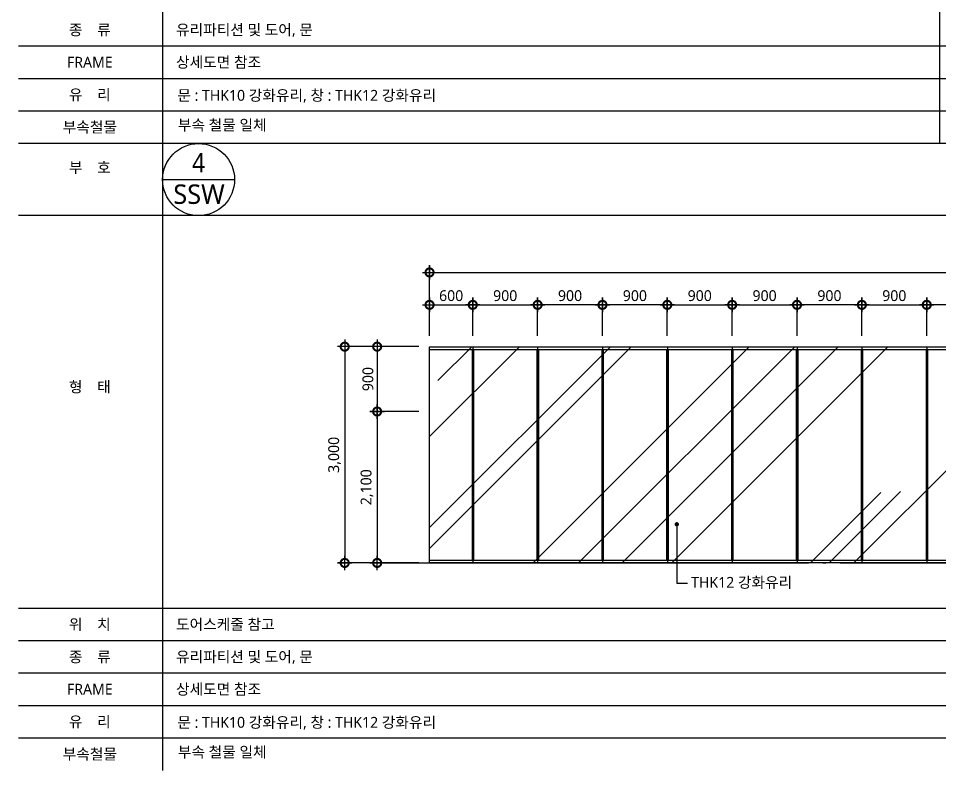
# Model space of a CAD drawing. Header units: millimetres. Extents: x -3 to 459584, y -660938 to -11738.
# Drawn here: x 42047 to 54831, y -146434 to -135997 of the extents above; entities that cross this region are included whole.
import ezdxf
from ezdxf import colors
from ezdxf.entities.mleader import LeaderData, LeaderLine
from ezdxf.enums import TextEntityAlignment as Align
from ezdxf.math import Vec2, Vec3

# ---------------------------------------------------------------- set-up
doc = ezdxf.new("R2010")
doc.units = ezdxf.units.MM
doc.header["$LTSCALE"] = 200
doc.linetypes.add('CEN-GAUN', pattern=[32.2, 30, -1, 0.2, -1])
doc.layers.get('DEFPOINTS').update_dxf_attribs({"color": 137})
for name, color, linetype in [('4ELE', 4, 'Continuous'), ('7ELE', 7, 'Continuous'), ('A-ELEV-PCN5', 5, 'Continuous'), ('A-ELEV-PCN9', 9, 'Continuous'), ('A-PATT', 252, 'Continuous'), ('a-TAG-1', 6, 'Continuous'), ('A-TAG-2', 4, 'Continuous'), ('A-wall-유리파티션', 5, 'Continuous'), ('CEN', 1, 'CEN-GAUN'), ('DIM', 7, 'Continuous'), ('ELE3', 3, 'Continuous'), ('ELE6', 6, 'Continuous'), ('TAG', 6, 'Continuous'), ('TEX', 3, 'Continuous')]:
    doc.layers.add(name, color=color, linetype=linetype)
doc.styles.add('ARIAL', font='malgun.ttf')
doc.styles.add('S1', font='malgun.ttf')
doc.dimstyles.new('CJA-50', dxfattribs={"dimscale": 50, "dimtxt": 3, "dimasz": 1, "dimexe": 2, "dimexo": 3, "dimgap": 1, "dimtad": 1, "dimdec": 0, "dimzin": 1, "dimdsep": 46, "dimlunit": 6, "dimtxsty": 'S1', "dimblk": 'GAUN-DOT', "dimcen": -2, "dimdle": 2, "dimclrd": 256, "dimclre": 256, "dimclrt": 3, "dimadec": 0, "dimazin": 0, "dimtfac": 1, "dimtdec": 0, "dimtix": 1, "dimtmove": 2, "dimatfit": 3, "dimldrblk": 'DOTSMALL', "dimfxl": 1, "dimtolj": 1, "dimtzin": 1, "dimarcsym": 0})

# ---------------------------------------------------------------- blocks, each defined once
blk = doc.blocks.new('GAUN-DOT')
at = {"linetype": 'ByBlock'}
for p, q in [((2, 0), (-2, 0)), ((0, -2), (0, 2))]:
    blk.add_line(p, q, dxfattribs=at)
at = {"const_width": 2.25}
blk.add_lwpolyline([(0, 0.28125, 1), (0, -0.28125, 1)], format="xyb", close=True, dxfattribs=at)
blk = doc.blocks.new('*D271')
at = {"layer": 'DEFPOINTS', "color": 0, "transparency": 16777216}
for p in [(47753, -140552), (46576, -143553), (47753, -143553)]:
    blk.add_point(p, dxfattribs=at)
at = {"layer": 'DIM', "lineweight": -2, "transparency": 16777216}
for p, q in [((47603, -140552), (46476, -140552)), ((46576, -140602), (46576, -143503)), ((47603, -143553), (46476, -143553))]:
    blk.add_line(p, q, dxfattribs=at)
at = {"layer": 'DIM', "lineweight": -2, "transparency": 16777216, "xscale": 50, "yscale": 50, "zscale": 50}
for p, rotation in [((46576, -140552), 90), ((46576, -143553), 270)]:
    blk.add_blockref('GAUN-DOT', p, dxfattribs=dict(at, rotation=rotation))
at = {"layer": 'DIM', "color": 3, "transparency": 16777216, "insert": (46436, -142053), "char_height": 150, "attachment_point": 5, "rotation": 90, "style": 'S1'}
blk.add_mtext('\\A1;3,000', dxfattribs=at)
blk = doc.blocks.new('_DotSmall')
at = {"color": 0, "linetype": 'ByBlock', "const_width": 0.5}
blk.add_lwpolyline([(-0.0625, 0, 1), (0.0625, 0, 1)], format="xyb", close=True, dxfattribs=at)
blk = doc.blocks.new('*D272')
at = {"layer": 'DEFPOINTS', "color": 0, "transparency": 16777216}
for p in [(47753, -141452), (47026, -143553), (47753, -143553)]:
    blk.add_point(p, dxfattribs=at)
at = {"layer": 'DIM', "lineweight": -2, "transparency": 16777216}
for p, q in [((47603, -141452), (46926, -141452)), ((47026, -141502), (47026, -143503)), ((47603, -143553), (46926, -143553))]:
    blk.add_line(p, q, dxfattribs=at)
at = {"layer": 'DIM', "lineweight": -2, "transparency": 16777216, "xscale": 50, "yscale": 50, "zscale": 50}
for p, rotation in [((47026, -141452), 90), ((47026, -143553), 270)]:
    blk.add_blockref('GAUN-DOT', p, dxfattribs=dict(at, rotation=rotation))
at = {"layer": 'DIM', "color": 3, "transparency": 16777216, "insert": (46885, -142503), "char_height": 150, "attachment_point": 5, "rotation": 90, "style": 'S1'}
blk.add_mtext('\\A1;2,100', dxfattribs=at)
blk = doc.blocks.new('*D273')
at = {"layer": 'DEFPOINTS', "color": 0, "transparency": 16777216}
for p in [(47753, -140552), (47026, -141452), (47753, -141452)]:
    blk.add_point(p, dxfattribs=at)
at = {"layer": 'DIM', "lineweight": -2, "transparency": 16777216}
for p, q in [((47603, -140552), (46926, -140552)), ((47026, -140602), (47026, -141402)), ((47603, -141452), (46926, -141452))]:
    blk.add_line(p, q, dxfattribs=at)
at = {"layer": 'DIM', "lineweight": -2, "transparency": 16777216, "xscale": 50, "yscale": 50, "zscale": 50}
for p, rotation in [((47026, -140552), 90), ((47026, -141452), 270)]:
    blk.add_blockref('GAUN-DOT', p, dxfattribs=dict(at, rotation=rotation))
at = {"layer": 'DIM', "color": 3, "transparency": 16777216, "insert": (46898, -141002), "char_height": 150, "attachment_point": 5, "rotation": 90, "style": 'S1'}
blk.add_mtext('\\A1;900', dxfattribs=at)
blk = doc.blocks.new('*D274')
at = {"layer": 'DEFPOINTS', "color": 0, "transparency": 16777216}
for p in [(71053, -139522), (47753, -140552), (71053, -140552)]:
    blk.add_point(p, dxfattribs=at)
at = {"layer": 'DIM', "lineweight": -2, "transparency": 16777216}
for p, q in [((47753, -140402), (47753, -139422)), ((71053, -140402), (71053, -139422)), ((47803, -139522), (71003, -139522))]:
    blk.add_line(p, q, dxfattribs=at)
at = {"layer": 'DIM', "lineweight": -2, "transparency": 16777216, "xscale": 50, "yscale": 50, "zscale": 50, "rotation": 180}
blk.add_blockref('GAUN-DOT', (47753, -139522), dxfattribs=at)
at = {"layer": 'DIM', "lineweight": -2, "transparency": 16777216, "xscale": 50, "yscale": 50, "zscale": 50}
blk.add_blockref('GAUN-DOT', (71053, -139522), dxfattribs=at)
at = {"layer": 'DIM', "color": 3, "transparency": 16777216, "insert": (59578, -139382), "char_height": 150, "attachment_point": 5, "style": 'S1'}
blk.add_mtext('\\A1;23,300', dxfattribs=at)
blk = doc.blocks.new('dor&win')
at = {"layer": 'a-TAG-1', "ltscale": 0.2}
blk.add_line((-5.5, 0), (5.5, 0), dxfattribs=at)
blk.add_circle((0, 0), 5.5, dxfattribs=at)
at = {"layer": 'a-TAG-1', "color": 3, "style": 'ARIAL'}
for tag, p in [('1', (0, 2.58)), ('FSD', (0.07, -2.22))]:
    blk.add_attdef(tag, text='', height=3, dxfattribs=at).set_placement(p, align=Align.MIDDLE_CENTER)
blk = doc.blocks.new('*D116')
at = {"layer": 'DEFPOINTS', "color": 0, "transparency": 16777216}
for p in [(54653, -139972), (53753, -140552), (54653, -140552)]:
    blk.add_point(p, dxfattribs=at)
at = {"layer": 'DIM', "lineweight": -2, "transparency": 16777216}
for p, q in [((53753, -140402), (53753, -139872)), ((53803, -139972), (54603, -139972)), ((54653, -140402), (54653, -139872))]:
    blk.add_line(p, q, dxfattribs=at)
at = {"layer": 'DIM', "lineweight": -2, "transparency": 16777216, "xscale": 50, "yscale": 50, "zscale": 50, "rotation": 180}
blk.add_blockref('GAUN-DOT', (53753, -139972), dxfattribs=at)
at = {"layer": 'DIM', "lineweight": -2, "transparency": 16777216, "xscale": 50, "yscale": 50, "zscale": 50}
blk.add_blockref('GAUN-DOT', (54653, -139972), dxfattribs=at)
at = {"layer": 'DIM', "color": 3, "transparency": 16777216, "insert": (54203, -139845), "char_height": 150, "attachment_point": 5, "style": 'S1'}
blk.add_mtext('\\A1;900', dxfattribs=at)
blk = doc.blocks.new('*D118')
at = {"layer": 'DEFPOINTS', "color": 0, "transparency": 16777216}
for p in [(54653, -139972), (54653, -140552), (55553, -140552)]:
    blk.add_point(p, dxfattribs=at)
at = {"layer": 'DIM', "lineweight": -2, "transparency": 16777216}
for p, q in [((54653, -140402), (54653, -139872)), ((55503, -139972), (54703, -139972)), ((55553, -140402), (55553, -139872))]:
    blk.add_line(p, q, dxfattribs=at)
at = {"layer": 'DIM', "lineweight": -2, "transparency": 16777216, "xscale": 50, "yscale": 50, "zscale": 50, "rotation": 180}
blk.add_blockref('GAUN-DOT', (54653, -139972), dxfattribs=at)
at = {"layer": 'DIM', "lineweight": -2, "transparency": 16777216, "xscale": 50, "yscale": 50, "zscale": 50}
blk.add_blockref('GAUN-DOT', (55553, -139972), dxfattribs=at)
at = {"layer": 'DIM', "color": 3, "transparency": 16777216, "insert": (55103, -139845), "char_height": 150, "attachment_point": 5, "style": 'S1'}
blk.add_mtext('\\A1;900', dxfattribs=at)
blk = doc.blocks.new('*D123')
at = {"layer": 'DEFPOINTS', "color": 0, "transparency": 16777216}
for p in [(52853, -139972), (52853, -140552), (53753, -140552)]:
    blk.add_point(p, dxfattribs=at)
at = {"layer": 'DIM', "lineweight": -2, "transparency": 16777216}
for p, q in [((52853, -140402), (52853, -139872)), ((53703, -139972), (52903, -139972)), ((53753, -140402), (53753, -139872))]:
    blk.add_line(p, q, dxfattribs=at)
at = {"layer": 'DIM', "lineweight": -2, "transparency": 16777216, "xscale": 50, "yscale": 50, "zscale": 50, "rotation": 180}
blk.add_blockref('GAUN-DOT', (52853, -139972), dxfattribs=at)
at = {"layer": 'DIM', "lineweight": -2, "transparency": 16777216, "xscale": 50, "yscale": 50, "zscale": 50}
blk.add_blockref('GAUN-DOT', (53753, -139972), dxfattribs=at)
at = {"layer": 'DIM', "color": 3, "transparency": 16777216, "insert": (53303, -139845), "char_height": 150, "attachment_point": 5, "style": 'S1'}
blk.add_mtext('\\A1;900', dxfattribs=at)
blk = doc.blocks.new('*D124')
at = {"layer": 'DEFPOINTS', "color": 0, "transparency": 16777216}
for p in [(51953, -139972), (51053, -140552), (51953, -140552)]:
    blk.add_point(p, dxfattribs=at)
at = {"layer": 'DIM', "lineweight": -2, "transparency": 16777216}
for p, q in [((51053, -140402), (51053, -139872)), ((51103, -139972), (51903, -139972)), ((51953, -140402), (51953, -139872))]:
    blk.add_line(p, q, dxfattribs=at)
at = {"layer": 'DIM', "lineweight": -2, "transparency": 16777216, "xscale": 50, "yscale": 50, "zscale": 50, "rotation": 180}
blk.add_blockref('GAUN-DOT', (51053, -139972), dxfattribs=at)
at = {"layer": 'DIM', "lineweight": -2, "transparency": 16777216, "xscale": 50, "yscale": 50, "zscale": 50}
blk.add_blockref('GAUN-DOT', (51953, -139972), dxfattribs=at)
at = {"layer": 'DIM', "color": 3, "transparency": 16777216, "insert": (51503, -139845), "char_height": 150, "attachment_point": 5, "style": 'S1'}
blk.add_mtext('\\A1;900', dxfattribs=at)
blk = doc.blocks.new('*D125')
at = {"layer": 'DEFPOINTS', "color": 0, "transparency": 16777216}
for p in [(52853, -139972), (51953, -140552), (52853, -140552)]:
    blk.add_point(p, dxfattribs=at)
at = {"layer": 'DIM', "lineweight": -2, "transparency": 16777216}
for p, q in [((51953, -140402), (51953, -139872)), ((52003, -139972), (52803, -139972)), ((52853, -140402), (52853, -139872))]:
    blk.add_line(p, q, dxfattribs=at)
at = {"layer": 'DIM', "lineweight": -2, "transparency": 16777216, "xscale": 50, "yscale": 50, "zscale": 50, "rotation": 180}
blk.add_blockref('GAUN-DOT', (51953, -139972), dxfattribs=at)
at = {"layer": 'DIM', "lineweight": -2, "transparency": 16777216, "xscale": 50, "yscale": 50, "zscale": 50}
blk.add_blockref('GAUN-DOT', (52853, -139972), dxfattribs=at)
at = {"layer": 'DIM', "color": 3, "transparency": 16777216, "insert": (52403, -139845), "char_height": 150, "attachment_point": 5, "style": 'S1'}
blk.add_mtext('\\A1;900', dxfattribs=at)
blk = doc.blocks.new('*D126')
at = {"layer": 'DEFPOINTS', "color": 0, "transparency": 16777216}
for p in [(48353, -139972), (47753, -140552), (48353, -140552)]:
    blk.add_point(p, dxfattribs=at)
at = {"layer": 'DIM', "lineweight": -2, "transparency": 16777216}
for p, q in [((47753, -140402), (47753, -139872)), ((47803, -139972), (48303, -139972)), ((48353, -140402), (48353, -139872))]:
    blk.add_line(p, q, dxfattribs=at)
at = {"layer": 'DIM', "lineweight": -2, "transparency": 16777216, "xscale": 50, "yscale": 50, "zscale": 50, "rotation": 180}
blk.add_blockref('GAUN-DOT', (47753, -139972), dxfattribs=at)
at = {"layer": 'DIM', "lineweight": -2, "transparency": 16777216, "xscale": 50, "yscale": 50, "zscale": 50}
blk.add_blockref('GAUN-DOT', (48353, -139972), dxfattribs=at)
at = {"layer": 'DIM', "color": 3, "transparency": 16777216, "insert": (48053, -139845), "char_height": 150, "attachment_point": 5, "style": 'S1'}
blk.add_mtext('\\A1;600', dxfattribs=at)
blk = doc.blocks.new('*D127')
at = {"layer": 'DEFPOINTS', "color": 0, "transparency": 16777216}
for p in [(49253, -139972), (48353, -140552), (49253, -140552)]:
    blk.add_point(p, dxfattribs=at)
at = {"layer": 'DIM', "lineweight": -2, "transparency": 16777216}
for p, q in [((48353, -140402), (48353, -139872)), ((48403, -139972), (49203, -139972)), ((49253, -140402), (49253, -139872))]:
    blk.add_line(p, q, dxfattribs=at)
at = {"layer": 'DIM', "lineweight": -2, "transparency": 16777216, "xscale": 50, "yscale": 50, "zscale": 50, "rotation": 180}
blk.add_blockref('GAUN-DOT', (48353, -139972), dxfattribs=at)
at = {"layer": 'DIM', "lineweight": -2, "transparency": 16777216, "xscale": 50, "yscale": 50, "zscale": 50}
blk.add_blockref('GAUN-DOT', (49253, -139972), dxfattribs=at)
at = {"layer": 'DIM', "color": 3, "transparency": 16777216, "insert": (48803, -139845), "char_height": 150, "attachment_point": 5, "style": 'S1'}
blk.add_mtext('\\A1;900', dxfattribs=at)
blk = doc.blocks.new('*D128')
at = {"layer": 'DEFPOINTS', "color": 0, "transparency": 16777216}
for p in [(50153, -139972), (50153, -140552), (51053, -140552)]:
    blk.add_point(p, dxfattribs=at)
at = {"layer": 'DIM', "lineweight": -2, "transparency": 16777216}
for p, q in [((50153, -140402), (50153, -139872)), ((51003, -139972), (50203, -139972)), ((51053, -140402), (51053, -139872))]:
    blk.add_line(p, q, dxfattribs=at)
at = {"layer": 'DIM', "lineweight": -2, "transparency": 16777216, "xscale": 50, "yscale": 50, "zscale": 50, "rotation": 180}
blk.add_blockref('GAUN-DOT', (50153, -139972), dxfattribs=at)
at = {"layer": 'DIM', "lineweight": -2, "transparency": 16777216, "xscale": 50, "yscale": 50, "zscale": 50}
blk.add_blockref('GAUN-DOT', (51053, -139972), dxfattribs=at)
at = {"layer": 'DIM', "color": 3, "transparency": 16777216, "insert": (50603, -139845), "char_height": 150, "attachment_point": 5, "style": 'S1'}
blk.add_mtext('\\A1;900', dxfattribs=at)
blk = doc.blocks.new('*D129')
at = {"layer": 'DEFPOINTS', "color": 0, "transparency": 16777216}
for p in [(49253, -139972), (49253, -140552), (50153, -140552)]:
    blk.add_point(p, dxfattribs=at)
at = {"layer": 'DIM', "lineweight": -2, "transparency": 16777216}
for p, q in [((49253, -140402), (49253, -139872)), ((50103, -139972), (49303, -139972)), ((50153, -140402), (50153, -139872))]:
    blk.add_line(p, q, dxfattribs=at)
at = {"layer": 'DIM', "lineweight": -2, "transparency": 16777216, "xscale": 50, "yscale": 50, "zscale": 50, "rotation": 180}
blk.add_blockref('GAUN-DOT', (49253, -139972), dxfattribs=at)
at = {"layer": 'DIM', "lineweight": -2, "transparency": 16777216, "xscale": 50, "yscale": 50, "zscale": 50}
blk.add_blockref('GAUN-DOT', (50153, -139972), dxfattribs=at)
at = {"layer": 'DIM', "color": 3, "transparency": 16777216, "insert": (49703, -139845), "char_height": 150, "attachment_point": 5, "style": 'S1'}
blk.add_mtext('\\A1;900', dxfattribs=at)
blk = doc.blocks.new('_Dot')
at = {"color": 0, "linetype": 'ByBlock', "lineweight": -2}
blk.add_line((-0.5, 0), (-1, 0), dxfattribs=at)
at = {"color": 0, "linetype": 'ByBlock', "const_width": 0.5}
blk.add_lwpolyline([(-0.25, 0, 1), (0.25, 0, 1)], format="xyb", close=True, dxfattribs=at)

msp = doc.modelspace()

# ---------------------------------------------------------------- hatches: boundary and pattern name
at = {"layer": 'A-PATT'}
h = msp.add_hatch(dxfattribs=at)
h.set_pattern_fill('AR-RROOF', color=155, scale=80, angle=45)
h.set_pattern_definition([(45, (-2325, -147450), (1724.21, 4597.89), [30480, -4064, 10160, -2032]), (45, (-1132.4, -144820.6), (-3347.84, 474.16), [6096, -670.56, 12192, -1524]), (45, (-2827.9, -145510.3), (6508.89, 8434.257), [16256, -2844.8, 8128, -2032])])
h.paths.add_polyline_path([(47753.3, -140552.4), (71053.3, -140552.4), (71053.3, -143552.4), (47753.3, -143552.4)])

# ---------------------------------------------------------------- linework, layer by layer
msp.add_line((54831.5, -129034.1), (54831.5, -137734.1))
at = {"layer": '4ELE'}
msp.add_lwpolyline([(47753.3, -140552.4), (71053.3, -140552.4), (71053.3, -143552.4), (47753.3, -143552.4)], close=True, dxfattribs=at)
at = {"layer": '7ELE'}
msp.add_line((47753.3, -143552.4), (52398.3, -143552.4), dxfattribs=at)
at = {"layer": 'A-ELEV-PCN5'}
for p, q in [((47753.3, -140592.4), (71053.3, -140592.4)), ((47753.3, -143512.4), (55553.3, -143512.4))]:
    msp.add_line(p, q, dxfattribs=at)
at = {"layer": 'A-ELEV-PCN9'}
for p, q in [((48343.3, -140592.4), (48343.3, -143512.4)), ((48353.3, -140552.4), (48353.3, -143552.4)), ((48363.3, -140592.4), (48363.3, -143512.4)), ((49243.3, -140592.4), (49243.3, -143512.4)), ((49253.3, -140552.4), (49253.3, -143552.4)), ((49263.3, -140592.4), (49263.3, -143512.4)), ((50143.3, -140592.4), (50143.3, -143512.4)), ((50153.3, -140552.4), (50153.3, -143552.4)), ((50163.3, -140592.4), (50163.3, -143512.4)), ((51043.3, -140592.4), (51043.3, -143512.4)), ((51053.3, -140552.4), (51053.3, -143552.4)), ((51063.3, -140592.4), (51063.3, -143512.4)), ((51943.3, -140592.4), (51943.3, -143512.4)), ((51953.3, -140552.4), (51953.3, -143552.4)), ((51963.3, -140592.4), (51963.3, -143512.4)), ((52843.3, -140592.4), (52843.3, -143512.4)), ((52853.3, -140552.4), (52853.3, -143552.4)), ((52863.3, -140592.4), (52863.3, -143512.4)), ((53743.3, -140592.4), (53743.3, -143512.4)), ((53753.3, -140552.4), (53753.3, -143552.4)), ((53763.3, -140592.4), (53763.3, -143512.4)), ((54643.3, -140592.4), (54643.3, -143512.4)), ((54653.3, -140552.4), (54653.3, -143552.4)), ((54663.3, -140592.4), (54663.3, -143512.4))]:
    msp.add_line(p, q, dxfattribs=at)
at = {"layer": 'A-TAG-2', "color": 7}
msp.add_line((76397.2, -138734.1), (42047.2, -138734.1), dxfattribs=at)
at = {"layer": 'A-wall-유리파티션'}
msp.add_line((47753.3, -140552.4), (71003.3, -140552.4), dxfattribs=at)
at = {"layer": 'CEN'}
msp.add_line((47010.7, -143552.4), (71745, -143552.4), dxfattribs=at)
at = {"layer": 'ELE3'}
for p, q in [((44047.2, -120334.1), (44047.2, -146434.1)), ((76400, -137734.1), (42047.2, -137734.1))]:
    msp.add_line(p, q, dxfattribs=at)
at = {"layer": 'ELE6'}
for p, q in [((76400, -136384.1), (42047.2, -136384.1)), ((76400, -136834.1), (42047.2, -136834.1)), ((76400, -137284.1), (42047.2, -137284.1)), ((76397.2, -144184.1), (42047.2, -144184.1)), ((76397.2, -144634.1), (42047.2, -144634.1)), ((76397.2, -145084.1), (42047.2, -145084.1)), ((76397.2, -145534.1), (42047.2, -145534.1)), ((76397.2, -145984.1), (42047.2, -145984.1))]:
    msp.add_line(p, q, dxfattribs=at)

# ---------------------------------------------------------------- block references
at = {"layer": 'a-TAG-1'}
ref = msp.add_blockref('dor&win', (44547.2, -138234.1), dxfattribs=dict(at, xscale=90.90909090894274, yscale=90.90909090894274, zscale=90.90909090894274))
ref.add_attrib('1', '4', dxfattribs={"color": 3, "height": 270, "style": 'S1', "width": 0.9}).set_placement((44547.2, -137999.2), align=Align.MIDDLE_CENTER)
ref.add_attrib('FSD', 'SSW', dxfattribs={"color": 3, "height": 270, "style": 'S1'}).set_placement((44553.3, -138436.2), align=Align.MIDDLE_CENTER)

# ---------------------------------------------------------------- texts
at = {"layer": 'TEX', "style": 'S1'}
for s, p in [('종    류', (43038.3, -136230.1)), ('FRAME', (43038.3, -136680.1)), ('유    리', (43038.3, -137130.1)), ('부속철물', (43038.3, -137580.1)), ('부    호', (43038.3, -138141.6)), ('형    태', (43038.3, -141184.8)), ('위    치', (43038.3, -144480.1)), ('종    류', (43038.3, -144930.1)), ('FRAME', (43038.3, -145380.1)), ('유    리', (43038.3, -145830.1)), ('부속철물', (43038.3, -146280.1))]:
    msp.add_text(s, height=150, dxfattribs=at).set_placement(p, align=Align.CENTER)
for s, p in [('유리파티션 및 도어, 문', (44235, -136230.1)), ('상세도면 참조', (44235, -136680.1)), ('문 : THK10 강화유리, 창 : THK12 강화유리', (44253.1, -137139.7)), ('부속 철물 일체', (44260.1, -137551.7)), ('도어스케줄 참고', (44235, -144480.1)), ('유리파티션 및 도어, 문', (44235, -144930.1)), ('상세도면 참조', (44235, -145380.1)), ('문 : THK10 강화유리, 창 : THK12 강화유리', (44253.1, -145839.7)), ('부속 철물 일체', (44260.1, -146251.7))]:
    msp.add_text(s, height=150, dxfattribs=at).set_placement(p)

# ---------------------------------------------------------------- dimensions: what is measured, and where the dimension line sits
at = {"layer": 'DIM'}
dim = msp.add_linear_dim(base=(71053.3, -139522.4), p1=(47753.3, -140552.4), p2=(71053.3, -140552.4), angle=180, dimstyle='CJA-50', dxfattribs=at)
dim.commit()
dim.dimension.update_dxf_attribs({"geometry": '*D274', "text_midpoint": (59578.3, -139382.4), "dimtype": 160})
for base, p1, p2, angle, picture, middle in [((48353.3, -139972.4), (47753.3, -140552.4), (48353.3, -140552.4), 180, '*D126', (48053.3, -139844.9)), ((49253.3, -139972.4), (48353.3, -140552.4), (49253.3, -140552.4), 180, '*D127', (48803.3, -139844.9)), ((51953.3, -139972.4), (51053.3, -140552.4), (51953.3, -140552.4), 180, '*D124', (51503.3, -139844.9)), ((52853.3, -139972.4), (51953.3, -140552.4), (52853.3, -140552.4), 180, '*D125', (52403.3, -139844.9)), ((54653.3, -139972.4), (53753.3, -140552.4), (54653.3, -140552.4), 180, '*D116', (54203.3, -139844.9)), ((46575.7, -143552.6), (47753.3, -140552.4), (47753.3, -143552.6), 90, '*D271', (46435.6, -142052.5)), ((47025.7, -141452.4), (47753.3, -140552.4), (47753.3, -141452.4), 90, '*D273', (46898.2, -141002.4)), ((47025.7, -143552.6), (47753.3, -141452.4), (47753.3, -143552.6), 90, '*D272', (46885.2, -142502.5))]:
    dim = msp.add_linear_dim(base=base, p1=p1, p2=p2, angle=angle, dimstyle='CJA-50', dxfattribs=at)
    dim.commit()
    dim.dimension.update_dxf_attribs({"geometry": picture, "text_midpoint": middle})
for base, p1, p2, picture, middle in [((49253.3, -139972.4), (50153.3, -140552.4), (49253.3, -140552.4), '*D129', (49703.3, -139844.9)), ((50153.3, -139972.4), (51053.3, -140552.4), (50153.3, -140552.4), '*D128', (50603.3, -139844.9)), ((52853.3, -139972.4), (53753.3, -140552.4), (52853.3, -140552.4), '*D123', (53303.3, -139844.9)), ((54653.3, -139972.4), (55553.3, -140552.4), (54653.3, -140552.4), '*D118', (55103.3, -139844.9))]:
    dim = msp.add_linear_dim(base=base, p1=p1, p2=p2, dimstyle='CJA-50', dxfattribs=at)
    dim.commit()
    dim.dimension.update_dxf_attribs({"geometry": picture, "text_midpoint": middle})

# ---------------------------------------------------------------- leaders
at = {"layer": 'TAG', "color": 3}
ml = msp.add_multileader_mtext('Standard', dxfattribs=at)
ml.set_content('THK12 강화유리', color=3, style='ARIAL')
ml.set_leader_properties(color=6)
ml.set_arrow_properties(name='DOT')
ml.build(insert=Vec2(0, 0))
ml.multileader.update_dxf_attribs({"dogleg_length": 3, "arrow_head_size": 60})
ctx = ml.context
ctx.base_point, ctx.char_height, ctx.arrow_head_size, ctx.landing_gap_size, ctx.plane_origin = Vec3(51334.2, -143831.6), 150, 60, 50, Vec3(50318.2, -145903.3)
notes = []
notes.append((ctx, [(0, (1, 1, 0), (51184.2, -143831.6), (1, 0), 150, [(0, [(51184.2, -143016.6)], 0, [])])]))
ctx.mtext.insert, ctx.mtext.flow_direction = Vec3(51384.2, -143747.4), 5
for ctx, leaders in notes:
    for number, flags, end, landing, length, lines in leaders:
        leader = LeaderData()
        leader.index, (leader.has_last_leader_line, leader.has_dogleg_vector, leader.attachment_direction) = number, flags
        leader.last_leader_point, leader.dogleg_vector, leader.dogleg_length = Vec3(end), Vec3(landing), length
        for number, points, colour, breaks in lines:
            line = LeaderLine()
            line.index, line.vertices, line.color, line.breaks = number, Vec3.list(points), colors.encode_raw_color(colour), breaks
            leader.lines.append(line)
        ctx.leaders.append(leader)

doc.saveas('drawing.dxf')
